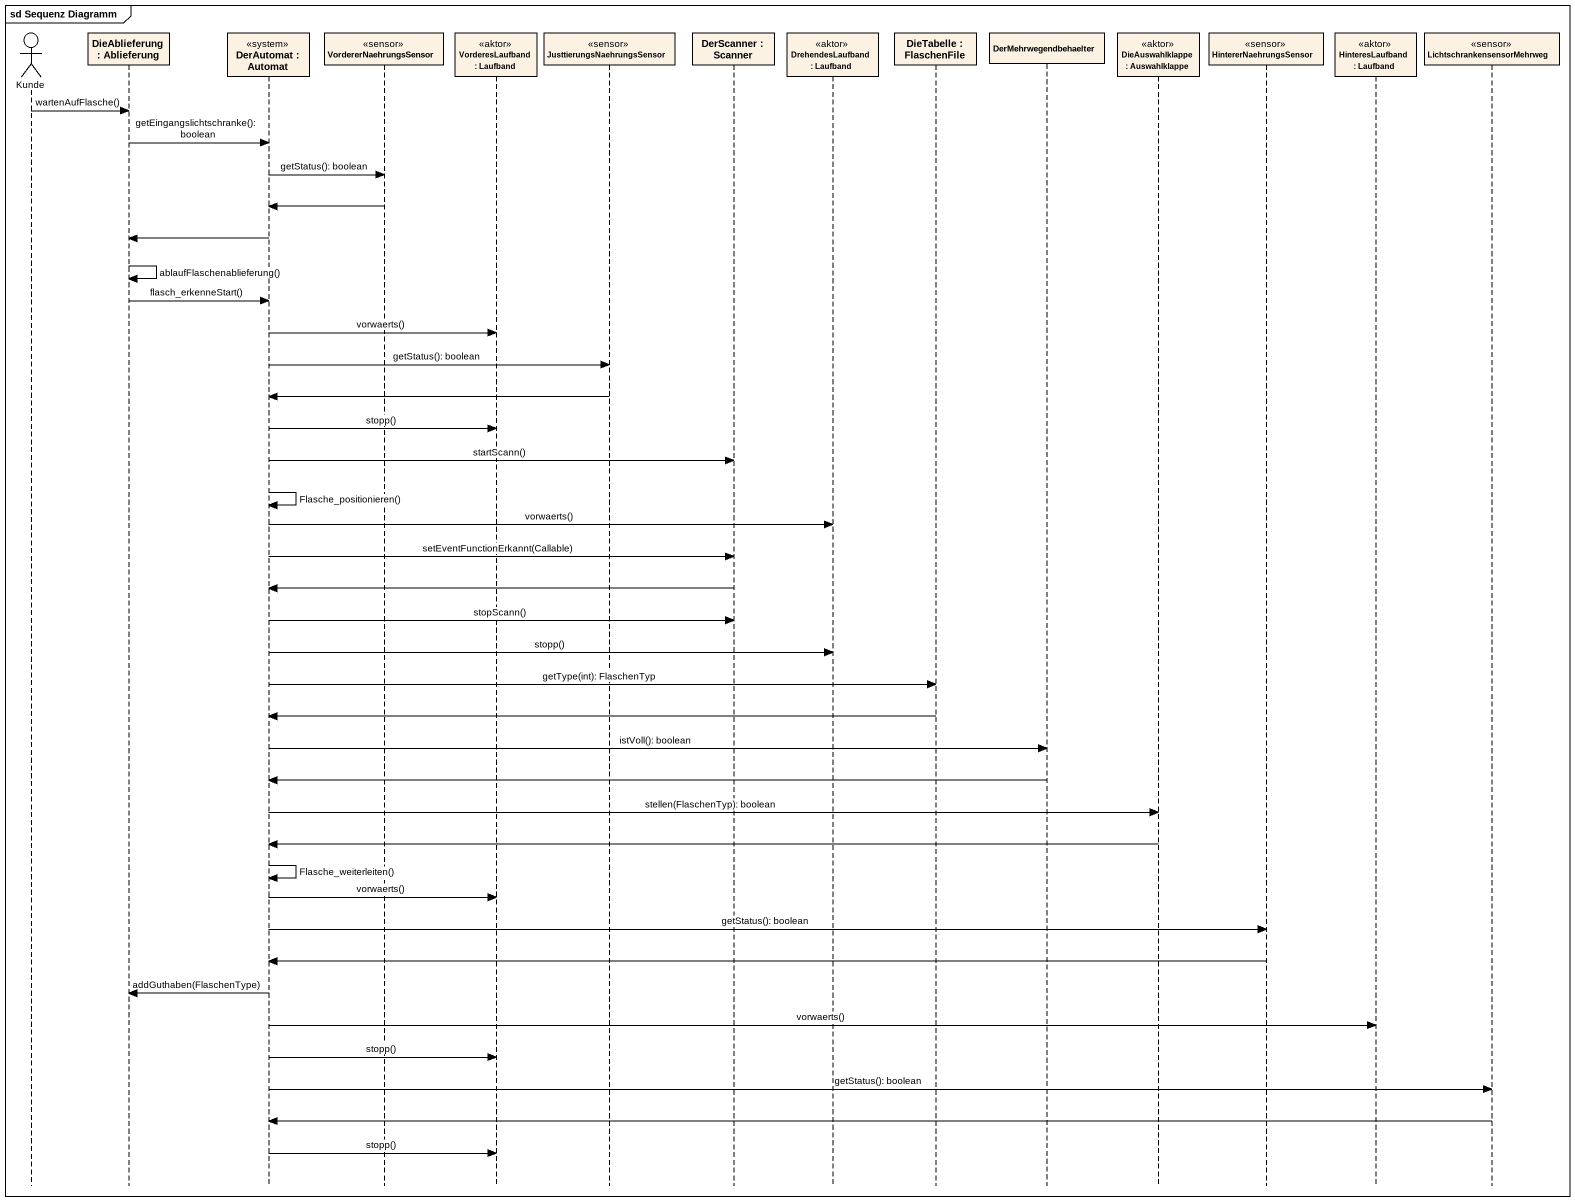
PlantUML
@startuml
mainframe sd Sequenz Diagramm
hide footbox
actor Kunde
participant "DieAblieferung : Ablieferung" as DieAblieferung
participant "DerAutomat : Automat" as DerAutomat <<system>>
participant VordererNaehrungsSensor <<sensor>>
participant "VorderesLaufband : Laufband" as VorderesLaufband <<aktor>>
participant JusttierungsNaehrungsSensor <<sensor>>
participant "DerScanner : Scanner" as DerScanner
participant "DrehendesLaufband : Laufband" as DrehendesLaufband <<aktor>>
participant "DieTabelle : FlaschenFile" as DieTabelle
participant DerMehrwegendbehaelter
participant "DieAuswahlklappe : Auswahlklappe" as DieAuswahlklappe <<aktor>>
participant HintererNaehrungsSensor <<sensor>>
participant "HinteresLaufband : Laufband" as HinteresLaufband <<aktor>>
participant LichtschrankensensorMehrweg <<sensor>>

Kunde -> DieAblieferung : wartenAufFlasche()
DieAblieferung -> DerAutomat : getEingangslichtschranke(): boolean
DerAutomat -> VordererNaehrungsSensor : getStatus(): boolean
VordererNaehrungsSensor -> DerAutomat
DerAutomat -> DieAblieferung
DieAblieferung -> DieAblieferung : ablaufFlaschenablieferung()
DieAblieferung -> DerAutomat : flasch_erkenneStart()
DerAutomat -> VorderesLaufband : vorwaerts()
DerAutomat -> JusttierungsNaehrungsSensor : getStatus(): boolean
JusttierungsNaehrungsSensor -> DerAutomat
DerAutomat -> VorderesLaufband : stopp()
DerAutomat -> DerScanner : startScann()
DerAutomat -> DerAutomat : Flasche_positionieren()
DerAutomat -> DrehendesLaufband : vorwaerts()
DerAutomat -> DerScanner : setEventFunctionErkannt(Callable)
DerScanner -> DerAutomat
DerAutomat -> DerScanner : stopScann()
DerAutomat -> DrehendesLaufband : stopp()
DerAutomat -> DieTabelle : getType(int): FlaschenTyp
DieTabelle -> DerAutomat
DerAutomat -> DerMehrwegendbehaelter : istVoll(): boolean
DerMehrwegendbehaelter -> DerAutomat
DerAutomat -> DieAuswahlklappe : stellen(FlaschenTyp): boolean
DieAuswahlklappe -> DerAutomat
DerAutomat -> DerAutomat : Flasche_weiterleiten()
DerAutomat -> VorderesLaufband : vorwaerts()
DerAutomat -> HintererNaehrungsSensor : getStatus(): boolean
HintererNaehrungsSensor -> DerAutomat
DerAutomat -> DieAblieferung : addGuthaben(FlaschenType)
DerAutomat -> HinteresLaufband : vorwaerts()
DerAutomat -> VorderesLaufband : stopp()
DerAutomat -> LichtschrankensensorMehrweg : getStatus(): boolean
LichtschrankensensorMehrweg -> DerAutomat
DerAutomat -> VorderesLaufband : stopp()
@enduml
